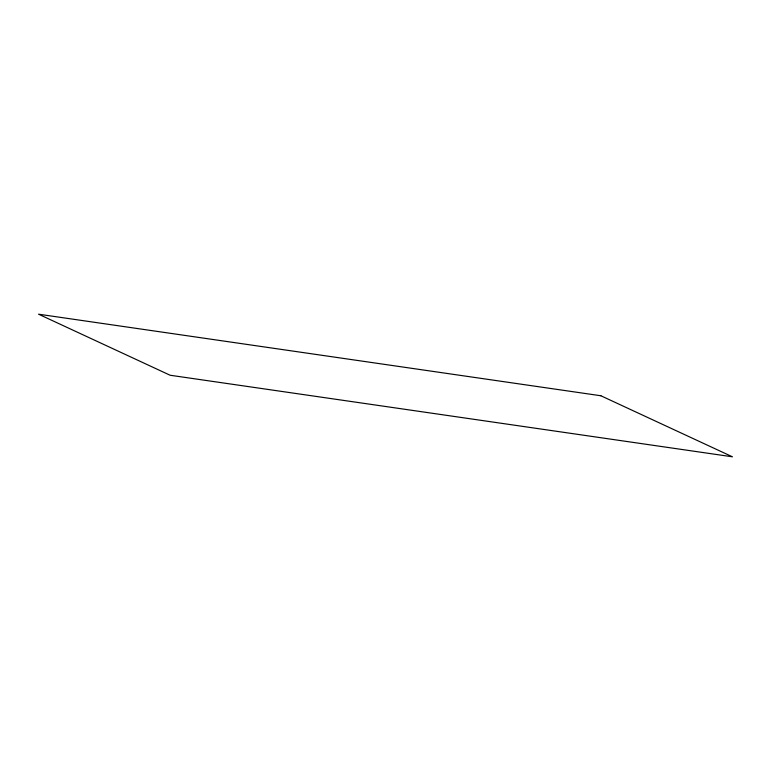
<?xml version="1.0" encoding="UTF-8"?>
<svg xmlns="http://www.w3.org/2000/svg" width="771" height="771" viewBox="0 0 771 771"><rect width="100%" height="100%" fill="white"/><g stroke="black" fill="none" stroke-linecap="round" stroke-linejoin="round"><path stroke-width="1.16" d="M600.86 395.754L38.55 314.192L170.14 375.246L732.45 456.808L600.86 395.754"/></g></svg>
